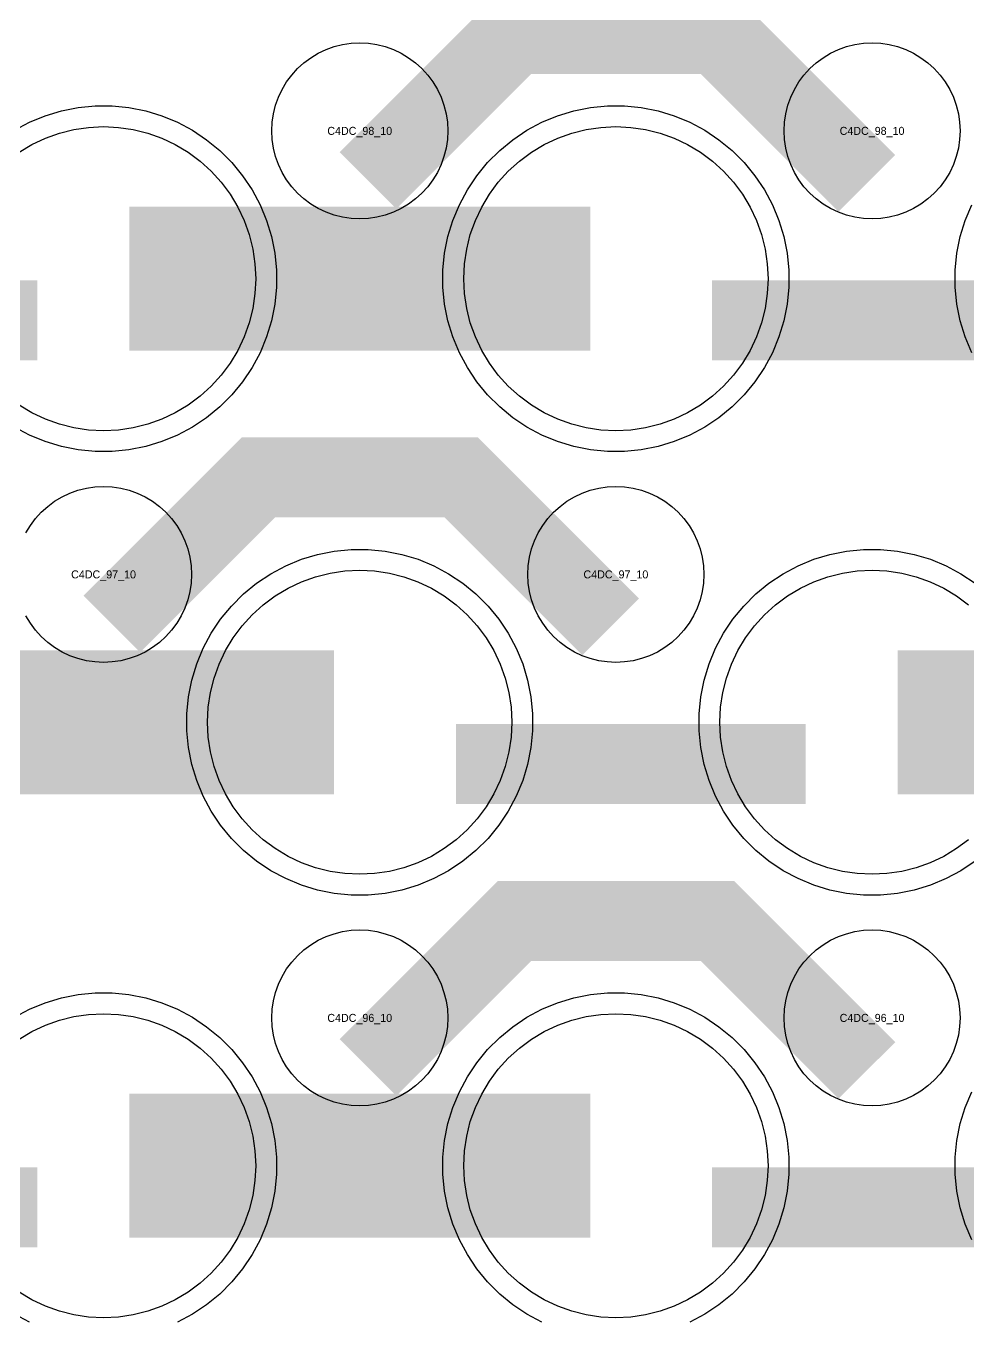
# Model space of a CAD drawing. Extents: x -11880 to 11880, y -14992 to 14992.
# Drawn here: x -8824.2 to -8530, y -1586 to -1181.3 of the extents above; entities that cross this region are included whole.
import ezdxf
from ezdxf.enums import TextEntityAlignment as Align

# ---------------------------------------------------------------- set-up
doc = ezdxf.new("R2010")
doc.units = 0
doc.header["$MEASUREMENT"] = 0
for name, color, linetype in [('GDS_775_DT_237', 138, 'CONTINUOUS'), ('RDL1_FS', 34, 'CONTINUOUS'), ('RDL_BS', 160, 'CONTINUOUS')]:
    doc.layers.add(name, color=color, linetype=linetype)

msp = doc.modelspace()

# ---------------------------------------------------------------- linework, layer by layer
at = {"layer": 'RDL1_FS'}
for points in [[(-8826.395, -1220.783), (-8822.395, -1218.385), (-8818.181, -1216.393), (-8813.791, -1214.821), (-8809.268, -1213.689), (-8804.657, -1213.005), (-8800, -1212.776), (-8795.343, -1213.005), (-8790.732, -1213.689), (-8786.209, -1214.821), (-8781.819, -1216.393), (-8777.605, -1218.385), (-8773.605, -1220.783), (-8769.86, -1223.561), (-8766.406, -1226.691), (-8763.276, -1230.145), (-8760.498, -1233.89), (-8758.1, -1237.89), (-8756.108, -1242.104), (-8754.536, -1246.494), (-8753.404, -1251.017), (-8752.72, -1255.628), (-8752.491, -1260.285), (-8752.72, -1264.942), (-8753.404, -1269.553), (-8754.536, -1274.076), (-8756.108, -1278.466), (-8758.1, -1282.68), (-8760.498, -1286.68), (-8763.276, -1290.425), (-8766.406, -1293.879), (-8769.86, -1297.009), (-8773.605, -1299.787), (-8777.605, -1302.185), (-8781.819, -1304.177), (-8786.209, -1305.749), (-8790.732, -1306.881), (-8795.343, -1307.565), (-8800, -1307.794), (-8804.657, -1307.565), (-8809.268, -1306.881), (-8813.791, -1305.749), (-8818.181, -1304.177), (-8822.395, -1302.185), (-8826.395, -1299.787)], [(-8529.86, -1435.574), (-8533.605, -1438.352), (-8537.605, -1440.75), (-8541.819, -1442.742), (-8546.209, -1444.314), (-8550.732, -1445.446), (-8555.343, -1446.13), (-8560, -1446.359), (-8564.657, -1446.13), (-8569.268, -1445.446), (-8573.791, -1444.314), (-8578.181, -1442.742), (-8582.395, -1440.75), (-8586.395, -1438.352), (-8590.14, -1435.574), (-8593.594, -1432.444), (-8596.724, -1428.99), (-8599.502, -1425.245), (-8601.9, -1421.245), (-8603.892, -1417.031), (-8605.464, -1412.641), (-8606.596, -1408.118), (-8607.28, -1403.507), (-8607.509, -1398.85), (-8607.28, -1394.193), (-8606.596, -1389.582), (-8605.464, -1385.059), (-8603.892, -1380.669), (-8601.9, -1376.455), (-8599.502, -1372.455), (-8596.724, -1368.71), (-8593.594, -1365.256), (-8590.14, -1362.126), (-8586.395, -1359.348), (-8582.395, -1356.95), (-8578.181, -1354.958), (-8573.791, -1353.386), (-8569.268, -1352.254), (-8564.657, -1351.57), (-8560, -1351.341), (-8555.343, -1351.57), (-8550.732, -1352.254), (-8546.209, -1353.386), (-8541.819, -1354.958), (-8537.605, -1356.95), (-8533.605, -1359.348), (-8529.86, -1362.126)], [(-8826.395, -1497.913), (-8822.395, -1495.515), (-8818.181, -1493.523), (-8813.791, -1491.951), (-8809.268, -1490.819), (-8804.657, -1490.135), (-8800, -1489.906), (-8795.343, -1490.135), (-8790.732, -1490.819), (-8786.209, -1491.951), (-8781.819, -1493.523), (-8777.605, -1495.515), (-8773.605, -1497.913), (-8769.86, -1500.691), (-8766.406, -1503.821), (-8763.276, -1507.275), (-8760.498, -1511.02), (-8758.1, -1515.02), (-8756.108, -1519.234), (-8754.536, -1523.624), (-8753.404, -1528.147), (-8752.72, -1532.758), (-8752.491, -1537.415), (-8752.72, -1542.072), (-8753.404, -1546.683), (-8754.536, -1551.206), (-8756.108, -1555.596), (-8758.1, -1559.81), (-8760.498, -1563.81), (-8763.276, -1567.555), (-8766.406, -1571.009), (-8769.86, -1574.139), (-8773.605, -1576.917), (-8777.605, -1579.315), (-8781.819, -1581.307), (-8786.209, -1582.879), (-8790.732, -1584.011), (-8795.343, -1584.695), (-8800, -1584.924), (-8804.657, -1584.695), (-8809.268, -1584.011), (-8813.791, -1582.879), (-8818.181, -1581.307), (-8822.395, -1579.315), (-8826.395, -1576.917)]]:
    msp.add_lwpolyline(points, dxfattribs=at)
for points in [[(-8640, -1307.794), (-8644.657, -1307.565), (-8649.268, -1306.881), (-8653.791, -1305.749), (-8658.181, -1304.177), (-8662.395, -1302.185), (-8666.395, -1299.787), (-8670.14, -1297.009), (-8673.594, -1293.879), (-8676.724, -1290.425), (-8679.502, -1286.68), (-8681.9, -1282.68), (-8683.892, -1278.466), (-8685.464, -1274.076), (-8686.596, -1269.553), (-8687.28, -1264.942), (-8687.509, -1260.285), (-8687.28, -1255.628), (-8686.596, -1251.017), (-8685.464, -1246.494), (-8683.892, -1242.104), (-8681.9, -1237.89), (-8679.502, -1233.89), (-8676.724, -1230.145), (-8673.594, -1226.691), (-8670.14, -1223.561), (-8666.395, -1220.783), (-8662.395, -1218.385), (-8658.181, -1216.393), (-8653.791, -1214.821), (-8649.268, -1213.689), (-8644.657, -1213.005), (-8640, -1212.776), (-8635.343, -1213.005), (-8630.732, -1213.689), (-8626.209, -1214.821), (-8621.819, -1216.393), (-8617.605, -1218.385), (-8613.605, -1220.783), (-8609.86, -1223.561), (-8606.406, -1226.691), (-8603.276, -1230.145), (-8600.498, -1233.89), (-8598.1, -1237.89), (-8596.108, -1242.104), (-8594.536, -1246.494), (-8593.404, -1251.017), (-8592.72, -1255.628), (-8592.491, -1260.285), (-8592.72, -1264.942), (-8593.404, -1269.553), (-8594.536, -1274.076), (-8596.108, -1278.466), (-8598.1, -1282.68), (-8600.498, -1286.68), (-8603.276, -1290.425), (-8606.406, -1293.879), (-8609.86, -1297.009), (-8613.605, -1299.787), (-8617.605, -1302.185), (-8621.819, -1304.177), (-8626.209, -1305.749), (-8630.732, -1306.881), (-8635.343, -1307.565)], [(-8720, -1446.359), (-8724.657, -1446.13), (-8729.268, -1445.446), (-8733.791, -1444.314), (-8738.181, -1442.742), (-8742.395, -1440.75), (-8746.395, -1438.352), (-8750.14, -1435.574), (-8753.594, -1432.444), (-8756.724, -1428.99), (-8759.502, -1425.245), (-8761.9, -1421.245), (-8763.892, -1417.031), (-8765.464, -1412.641), (-8766.596, -1408.118), (-8767.28, -1403.507), (-8767.509, -1398.85), (-8767.28, -1394.193), (-8766.596, -1389.582), (-8765.464, -1385.059), (-8763.892, -1380.669), (-8761.9, -1376.455), (-8759.502, -1372.455), (-8756.724, -1368.71), (-8753.594, -1365.256), (-8750.14, -1362.126), (-8746.395, -1359.348), (-8742.395, -1356.95), (-8738.181, -1354.958), (-8733.791, -1353.386), (-8729.268, -1352.254), (-8724.657, -1351.57), (-8720, -1351.341), (-8715.343, -1351.57), (-8710.732, -1352.254), (-8706.209, -1353.386), (-8701.819, -1354.958), (-8697.605, -1356.95), (-8693.605, -1359.348), (-8689.86, -1362.126), (-8686.406, -1365.256), (-8683.276, -1368.71), (-8680.498, -1372.455), (-8678.1, -1376.455), (-8676.108, -1380.669), (-8674.536, -1385.059), (-8673.404, -1389.582), (-8672.72, -1394.193), (-8672.491, -1398.85), (-8672.72, -1403.507), (-8673.404, -1408.118), (-8674.536, -1412.641), (-8676.108, -1417.031), (-8678.1, -1421.245), (-8680.498, -1425.245), (-8683.276, -1428.99), (-8686.406, -1432.444), (-8689.86, -1435.574), (-8693.605, -1438.352), (-8697.605, -1440.75), (-8701.819, -1442.742), (-8706.209, -1444.314), (-8710.732, -1445.446), (-8715.343, -1446.13)], [(-8640, -1584.924), (-8644.657, -1584.695), (-8649.268, -1584.011), (-8653.791, -1582.879), (-8658.181, -1581.307), (-8662.395, -1579.315), (-8666.395, -1576.917), (-8670.14, -1574.139), (-8673.594, -1571.009), (-8676.724, -1567.555), (-8679.502, -1563.81), (-8681.9, -1559.81), (-8683.892, -1555.596), (-8685.464, -1551.206), (-8686.596, -1546.683), (-8687.28, -1542.072), (-8687.509, -1537.415), (-8687.28, -1532.758), (-8686.596, -1528.147), (-8685.464, -1523.624), (-8683.892, -1519.234), (-8681.9, -1515.02), (-8679.502, -1511.02), (-8676.724, -1507.275), (-8673.594, -1503.821), (-8670.14, -1500.691), (-8666.395, -1497.913), (-8662.395, -1495.515), (-8658.181, -1493.523), (-8653.791, -1491.951), (-8649.268, -1490.819), (-8644.657, -1490.135), (-8640, -1489.906), (-8635.343, -1490.135), (-8630.732, -1490.819), (-8626.209, -1491.951), (-8621.819, -1493.523), (-8617.605, -1495.515), (-8613.605, -1497.913), (-8609.86, -1500.691), (-8606.406, -1503.821), (-8603.276, -1507.275), (-8600.498, -1511.02), (-8598.1, -1515.02), (-8596.108, -1519.234), (-8594.536, -1523.624), (-8593.404, -1528.147), (-8592.72, -1532.758), (-8592.491, -1537.415), (-8592.72, -1542.072), (-8593.404, -1546.683), (-8594.536, -1551.206), (-8596.108, -1555.596), (-8598.1, -1559.81), (-8600.498, -1563.81), (-8603.276, -1567.555), (-8606.406, -1571.009), (-8609.86, -1574.139), (-8613.605, -1576.917), (-8617.605, -1579.315), (-8621.819, -1581.307), (-8626.209, -1582.879), (-8630.732, -1584.011), (-8635.343, -1584.695)]]:
    msp.add_lwpolyline(points, close=True, dxfattribs=at)
for points in [[(-8791.998, -1260.285, 45, 45, 0), (-8719.998, -1260.285, 45, 45, 0)], [(-8719.998, -1260.285, 45, 45, 0), (-8647.998, -1260.285, 45, 45, 0)], [(-8871.998, -1398.85, 45, 45, 0), (-8799.998, -1398.85, 45, 45, 0)], [(-8799.998, -1398.85, 45, 45, 0), (-8727.998, -1398.85, 45, 45, 0)], [(-8551.998, -1398.85, 45, 45, 0), (-8479.998, -1398.85, 45, 45, 0)], [(-8791.998, -1537.415, 45, 45, 0), (-8719.998, -1537.415, 45, 45, 0)], [(-8719.998, -1537.415, 45, 45, 0), (-8647.998, -1537.415, 45, 45, 0)]]:
    msp.add_lwpolyline(points, format="xyseb", dxfattribs=at)
at = {"layer": 'RDL_BS'}
for points in [[(-8717.438, -1229.599, 25, 25, 0), (-8671.623, -1183.784, 25, 25, 0), (-8638.07, -1183.784, 25, 25, 0)], [(-8561.599, -1230.498, 25, 25, 0), (-8608.313, -1183.784, 25, 25, 0), (-8638.071, -1183.784, 25, 25, 0)], [(-8929.984, -1273.298, 25, 25, 0), (-8820.719, -1273.298, 25, 25, 0)], [(-8609.984, -1273.298, 25, 25, 0), (-8500.719, -1273.298, 25, 25, 0)], [(-8797.438, -1368.164, 25, 25, 0), (-8751.623, -1322.349, 25, 25, 0), (-8718.07, -1322.349, 25, 25, 0)], [(-8641.599, -1369.063, 25, 25, 0), (-8688.313, -1322.349, 25, 25, 0), (-8718.071, -1322.349, 25, 25, 0)], [(-8689.984, -1411.863, 25, 25, 0), (-8580.719, -1411.863, 25, 25, 0)], [(-8717.438, -1506.729, 25, 25, 0), (-8671.623, -1460.914, 25, 25, 0), (-8638.07, -1460.914, 25, 25, 0)], [(-8561.599, -1507.628, 25, 25, 0), (-8608.313, -1460.914, 25, 25, 0), (-8638.071, -1460.914, 25, 25, 0)], [(-8929.984, -1550.428, 25, 25, 0), (-8820.719, -1550.428, 25, 25, 0)], [(-8609.984, -1550.428, 25, 25, 0), (-8500.719, -1550.428, 25, 25, 0)]]:
    msp.add_lwpolyline(points, format="xyseb", dxfattribs=at)
for points in [[(-8720, -1241.591), (-8722.693, -1241.459), (-8725.365, -1241.063), (-8727.984, -1240.406), (-8730.519, -1239.499), (-8732.956, -1238.347), (-8735.28, -1236.954), (-8737.443, -1235.351), (-8739.442, -1233.539), (-8741.254, -1231.54), (-8742.857, -1229.377), (-8744.25, -1227.053), (-8745.402, -1224.616), (-8746.309, -1222.081), (-8746.966, -1219.462), (-8747.362, -1216.79), (-8747.494, -1214.097), (-8747.362, -1211.404), (-8746.966, -1208.732), (-8746.309, -1206.113), (-8745.402, -1203.578), (-8744.25, -1201.141), (-8742.857, -1198.817), (-8741.254, -1196.654), (-8739.442, -1194.655), (-8737.443, -1192.843), (-8735.28, -1191.24), (-8732.956, -1189.847), (-8730.519, -1188.695), (-8727.984, -1187.788), (-8725.365, -1187.131), (-8722.693, -1186.735), (-8720, -1186.603), (-8717.307, -1186.735), (-8714.635, -1187.131), (-8712.016, -1187.788), (-8709.481, -1188.695), (-8707.044, -1189.847), (-8704.72, -1191.24), (-8702.557, -1192.843), (-8700.558, -1194.655), (-8698.746, -1196.654), (-8697.143, -1198.817), (-8695.75, -1201.141), (-8694.598, -1203.578), (-8693.691, -1206.113), (-8693.034, -1208.732), (-8692.638, -1211.404), (-8692.506, -1214.097), (-8692.638, -1216.79), (-8693.034, -1219.462), (-8693.691, -1222.081), (-8694.598, -1224.616), (-8695.75, -1227.053), (-8697.143, -1229.377), (-8698.746, -1231.54), (-8700.558, -1233.539), (-8702.557, -1235.351), (-8704.72, -1236.954), (-8707.044, -1238.347), (-8709.481, -1239.499), (-8712.016, -1240.406), (-8714.635, -1241.063), (-8717.307, -1241.459)], [(-8560, -1241.591), (-8562.693, -1241.459), (-8565.365, -1241.063), (-8567.984, -1240.406), (-8570.519, -1239.499), (-8572.956, -1238.347), (-8575.28, -1236.954), (-8577.443, -1235.351), (-8579.442, -1233.539), (-8581.254, -1231.54), (-8582.857, -1229.377), (-8584.25, -1227.053), (-8585.402, -1224.616), (-8586.309, -1222.081), (-8586.966, -1219.462), (-8587.362, -1216.79), (-8587.494, -1214.097), (-8587.362, -1211.404), (-8586.966, -1208.732), (-8586.309, -1206.113), (-8585.402, -1203.578), (-8584.25, -1201.141), (-8582.857, -1198.817), (-8581.254, -1196.654), (-8579.442, -1194.655), (-8577.443, -1192.843), (-8575.28, -1191.24), (-8572.956, -1189.847), (-8570.519, -1188.695), (-8567.984, -1187.788), (-8565.365, -1187.131), (-8562.693, -1186.735), (-8560, -1186.603), (-8557.307, -1186.735), (-8554.635, -1187.131), (-8552.016, -1187.788), (-8549.481, -1188.695), (-8547.044, -1189.847), (-8544.72, -1191.24), (-8542.557, -1192.843), (-8540.558, -1194.655), (-8538.746, -1196.654), (-8537.143, -1198.817), (-8535.75, -1201.141), (-8534.598, -1203.578), (-8533.691, -1206.113), (-8533.034, -1208.732), (-8532.638, -1211.404), (-8532.506, -1214.097), (-8532.638, -1216.79), (-8533.034, -1219.462), (-8533.691, -1222.081), (-8534.598, -1224.616), (-8535.75, -1227.053), (-8537.143, -1229.377), (-8538.746, -1231.54), (-8540.558, -1233.539), (-8542.557, -1235.351), (-8544.72, -1236.954), (-8547.044, -1238.347), (-8549.481, -1239.499), (-8552.016, -1240.406), (-8554.635, -1241.063), (-8557.307, -1241.459)], [(-8642.644, -1314.285), (-8647.938, -1313.768), (-8653.165, -1312.722), (-8658.205, -1311.191), (-8663.115, -1309.16), (-8667.777, -1306.668), (-8672.191, -1303.721), (-8676.292, -1300.359), (-8680.074, -1296.577), (-8683.436, -1292.476), (-8686.383, -1288.062), (-8688.875, -1283.4), (-8690.906, -1278.49), (-8692.437, -1273.45), (-8693.483, -1268.223), (-8694, -1262.929), (-8694, -1257.641), (-8693.483, -1252.347), (-8692.437, -1247.12), (-8690.906, -1242.08), (-8688.875, -1237.17), (-8686.383, -1232.508), (-8683.436, -1228.094), (-8680.074, -1223.993), (-8676.292, -1220.211), (-8672.191, -1216.849), (-8667.777, -1213.902), (-8663.115, -1211.41), (-8658.205, -1209.379), (-8653.165, -1207.848), (-8647.938, -1206.802), (-8642.644, -1206.285), (-8637.356, -1206.285), (-8632.062, -1206.802), (-8626.835, -1207.848), (-8621.795, -1209.379), (-8616.885, -1211.41), (-8612.223, -1213.902), (-8607.809, -1216.849), (-8603.708, -1220.211), (-8599.926, -1223.993), (-8596.564, -1228.094), (-8593.617, -1232.508), (-8591.125, -1237.17), (-8589.094, -1242.08), (-8587.563, -1247.12), (-8586.517, -1252.347), (-8586, -1257.641), (-8586, -1262.929), (-8586.517, -1268.223), (-8587.563, -1273.45), (-8589.094, -1278.49), (-8591.125, -1283.4), (-8593.617, -1288.062), (-8596.564, -1292.476), (-8599.926, -1296.577), (-8603.708, -1300.359), (-8607.809, -1303.721), (-8612.223, -1306.668), (-8616.885, -1309.16), (-8621.795, -1311.191), (-8626.835, -1312.722), (-8632.062, -1313.768), (-8637.356, -1314.285)], [(-8640, -1380.156), (-8642.693, -1380.024), (-8645.365, -1379.628), (-8647.984, -1378.971), (-8650.519, -1378.064), (-8652.956, -1376.912), (-8655.28, -1375.519), (-8657.443, -1373.916), (-8659.442, -1372.104), (-8661.254, -1370.105), (-8662.857, -1367.942), (-8664.25, -1365.618), (-8665.402, -1363.181), (-8666.309, -1360.646), (-8666.966, -1358.027), (-8667.362, -1355.355), (-8667.494, -1352.662), (-8667.362, -1349.969), (-8666.966, -1347.297), (-8666.309, -1344.678), (-8665.402, -1342.143), (-8664.25, -1339.706), (-8662.857, -1337.382), (-8661.254, -1335.219), (-8659.442, -1333.22), (-8657.443, -1331.408), (-8655.28, -1329.805), (-8652.956, -1328.412), (-8650.519, -1327.26), (-8647.984, -1326.353), (-8645.365, -1325.696), (-8642.693, -1325.3), (-8640, -1325.168), (-8637.307, -1325.3), (-8634.635, -1325.696), (-8632.016, -1326.353), (-8629.481, -1327.26), (-8627.044, -1328.412), (-8624.72, -1329.805), (-8622.557, -1331.408), (-8620.558, -1333.22), (-8618.746, -1335.219), (-8617.143, -1337.382), (-8615.75, -1339.706), (-8614.598, -1342.143), (-8613.691, -1344.678), (-8613.034, -1347.297), (-8612.638, -1349.969), (-8612.506, -1352.662), (-8612.638, -1355.355), (-8613.034, -1358.027), (-8613.691, -1360.646), (-8614.598, -1363.181), (-8615.75, -1365.618), (-8617.143, -1367.942), (-8618.746, -1370.105), (-8620.558, -1372.104), (-8622.557, -1373.916), (-8624.72, -1375.519), (-8627.044, -1376.912), (-8629.481, -1378.064), (-8632.016, -1378.971), (-8634.635, -1379.628), (-8637.307, -1380.024)], [(-8722.644, -1452.85), (-8727.938, -1452.333), (-8733.165, -1451.287), (-8738.205, -1449.756), (-8743.115, -1447.725), (-8747.777, -1445.233), (-8752.191, -1442.286), (-8756.292, -1438.924), (-8760.074, -1435.142), (-8763.436, -1431.041), (-8766.383, -1426.627), (-8768.875, -1421.965), (-8770.906, -1417.055), (-8772.437, -1412.015), (-8773.483, -1406.788), (-8774, -1401.494), (-8774, -1396.206), (-8773.483, -1390.912), (-8772.437, -1385.685), (-8770.906, -1380.645), (-8768.875, -1375.735), (-8766.383, -1371.073), (-8763.436, -1366.659), (-8760.074, -1362.558), (-8756.292, -1358.776), (-8752.191, -1355.414), (-8747.777, -1352.467), (-8743.115, -1349.975), (-8738.205, -1347.944), (-8733.165, -1346.413), (-8727.938, -1345.367), (-8722.644, -1344.85), (-8717.356, -1344.85), (-8712.062, -1345.367), (-8706.835, -1346.413), (-8701.795, -1347.944), (-8696.885, -1349.975), (-8692.223, -1352.467), (-8687.809, -1355.414), (-8683.708, -1358.776), (-8679.926, -1362.558), (-8676.564, -1366.659), (-8673.617, -1371.073), (-8671.125, -1375.735), (-8669.094, -1380.645), (-8667.563, -1385.685), (-8666.517, -1390.912), (-8666, -1396.206), (-8666, -1401.494), (-8666.517, -1406.788), (-8667.563, -1412.015), (-8669.094, -1417.055), (-8671.125, -1421.965), (-8673.617, -1426.627), (-8676.564, -1431.041), (-8679.926, -1435.142), (-8683.708, -1438.924), (-8687.809, -1442.286), (-8692.223, -1445.233), (-8696.885, -1447.725), (-8701.795, -1449.756), (-8706.835, -1451.287), (-8712.062, -1452.333), (-8717.356, -1452.85)], [(-8720, -1518.721), (-8722.693, -1518.589), (-8725.365, -1518.193), (-8727.984, -1517.536), (-8730.519, -1516.629), (-8732.956, -1515.477), (-8735.28, -1514.084), (-8737.443, -1512.481), (-8739.442, -1510.669), (-8741.254, -1508.67), (-8742.857, -1506.507), (-8744.25, -1504.183), (-8745.402, -1501.746), (-8746.309, -1499.211), (-8746.966, -1496.592), (-8747.362, -1493.92), (-8747.494, -1491.227), (-8747.362, -1488.534), (-8746.966, -1485.862), (-8746.309, -1483.243), (-8745.402, -1480.708), (-8744.25, -1478.271), (-8742.857, -1475.947), (-8741.254, -1473.784), (-8739.442, -1471.785), (-8737.443, -1469.973), (-8735.28, -1468.37), (-8732.956, -1466.977), (-8730.519, -1465.825), (-8727.984, -1464.918), (-8725.365, -1464.261), (-8722.693, -1463.865), (-8720, -1463.733), (-8717.307, -1463.865), (-8714.635, -1464.261), (-8712.016, -1464.918), (-8709.481, -1465.825), (-8707.044, -1466.977), (-8704.72, -1468.37), (-8702.557, -1469.973), (-8700.558, -1471.785), (-8698.746, -1473.784), (-8697.143, -1475.947), (-8695.75, -1478.271), (-8694.598, -1480.708), (-8693.691, -1483.243), (-8693.034, -1485.862), (-8692.638, -1488.534), (-8692.506, -1491.227), (-8692.638, -1493.92), (-8693.034, -1496.592), (-8693.691, -1499.211), (-8694.598, -1501.746), (-8695.75, -1504.183), (-8697.143, -1506.507), (-8698.746, -1508.67), (-8700.558, -1510.669), (-8702.557, -1512.481), (-8704.72, -1514.084), (-8707.044, -1515.477), (-8709.481, -1516.629), (-8712.016, -1517.536), (-8714.635, -1518.193), (-8717.307, -1518.589)], [(-8560, -1518.721), (-8562.693, -1518.589), (-8565.365, -1518.193), (-8567.984, -1517.536), (-8570.519, -1516.629), (-8572.956, -1515.477), (-8575.28, -1514.084), (-8577.443, -1512.481), (-8579.442, -1510.669), (-8581.254, -1508.67), (-8582.857, -1506.507), (-8584.25, -1504.183), (-8585.402, -1501.746), (-8586.309, -1499.211), (-8586.966, -1496.592), (-8587.362, -1493.92), (-8587.494, -1491.227), (-8587.362, -1488.534), (-8586.966, -1485.862), (-8586.309, -1483.243), (-8585.402, -1480.708), (-8584.25, -1478.271), (-8582.857, -1475.947), (-8581.254, -1473.784), (-8579.442, -1471.785), (-8577.443, -1469.973), (-8575.28, -1468.37), (-8572.956, -1466.977), (-8570.519, -1465.825), (-8567.984, -1464.918), (-8565.365, -1464.261), (-8562.693, -1463.865), (-8560, -1463.733), (-8557.307, -1463.865), (-8554.635, -1464.261), (-8552.016, -1464.918), (-8549.481, -1465.825), (-8547.044, -1466.977), (-8544.72, -1468.37), (-8542.557, -1469.973), (-8540.558, -1471.785), (-8538.746, -1473.784), (-8537.143, -1475.947), (-8535.75, -1478.271), (-8534.598, -1480.708), (-8533.691, -1483.243), (-8533.034, -1485.862), (-8532.638, -1488.534), (-8532.506, -1491.227), (-8532.638, -1493.92), (-8533.034, -1496.592), (-8533.691, -1499.211), (-8534.598, -1501.746), (-8535.75, -1504.183), (-8537.143, -1506.507), (-8538.746, -1508.67), (-8540.558, -1510.669), (-8542.557, -1512.481), (-8544.72, -1514.084), (-8547.044, -1515.477), (-8549.481, -1516.629), (-8552.016, -1517.536), (-8554.635, -1518.193), (-8557.307, -1518.589)]]:
    msp.add_lwpolyline(points, close=True, dxfattribs=at)
for points in [[(-8827.777, -1213.902), (-8823.115, -1211.41), (-8818.205, -1209.379), (-8813.165, -1207.848), (-8807.938, -1206.802), (-8802.644, -1206.285), (-8797.356, -1206.285), (-8792.062, -1206.802), (-8786.835, -1207.848), (-8781.795, -1209.379), (-8776.885, -1211.41), (-8772.223, -1213.902), (-8767.809, -1216.849), (-8763.708, -1220.211), (-8759.926, -1223.993), (-8756.564, -1228.094), (-8753.617, -1232.508), (-8751.125, -1237.17), (-8749.094, -1242.08), (-8747.563, -1247.12), (-8746.517, -1252.347), (-8746, -1257.641), (-8746, -1262.929), (-8746.517, -1268.223), (-8747.563, -1273.45), (-8749.094, -1278.49), (-8751.125, -1283.4), (-8753.617, -1288.062), (-8756.564, -1292.476), (-8759.926, -1296.577), (-8763.708, -1300.359), (-8767.809, -1303.721), (-8772.223, -1306.668), (-8776.885, -1309.16), (-8781.795, -1311.191), (-8786.835, -1312.722), (-8792.062, -1313.768), (-8797.356, -1314.285), (-8802.644, -1314.285), (-8807.938, -1313.768), (-8813.165, -1312.722), (-8818.205, -1311.191), (-8823.115, -1309.16), (-8827.777, -1306.668)], [(-8528.875, -1283.4), (-8530.906, -1278.49), (-8532.437, -1273.45), (-8533.483, -1268.223), (-8534, -1262.929), (-8534, -1257.641), (-8533.483, -1252.347), (-8532.437, -1247.12), (-8530.906, -1242.08), (-8528.875, -1237.17)], [(-8824.25, -1339.706), (-8822.857, -1337.382), (-8821.254, -1335.219), (-8819.442, -1333.22), (-8817.443, -1331.408), (-8815.28, -1329.805), (-8812.956, -1328.412), (-8810.519, -1327.26), (-8807.984, -1326.353), (-8805.365, -1325.696), (-8802.693, -1325.3), (-8800, -1325.168), (-8797.307, -1325.3), (-8794.635, -1325.696), (-8792.016, -1326.353), (-8789.481, -1327.26), (-8787.044, -1328.412), (-8784.72, -1329.805), (-8782.557, -1331.408), (-8780.558, -1333.22), (-8778.746, -1335.219), (-8777.143, -1337.382), (-8775.75, -1339.706), (-8774.598, -1342.143), (-8773.691, -1344.678), (-8773.034, -1347.297), (-8772.638, -1349.969), (-8772.506, -1352.662), (-8772.638, -1355.355), (-8773.034, -1358.027), (-8773.691, -1360.646), (-8774.598, -1363.181), (-8775.75, -1365.618), (-8777.143, -1367.942), (-8778.746, -1370.105), (-8780.558, -1372.104), (-8782.557, -1373.916), (-8784.72, -1375.519), (-8787.044, -1376.912), (-8789.481, -1378.064), (-8792.016, -1378.971), (-8794.635, -1379.628), (-8797.307, -1380.024), (-8800, -1380.156), (-8802.693, -1380.024), (-8805.365, -1379.628), (-8807.984, -1378.971), (-8810.519, -1378.064), (-8812.956, -1376.912), (-8815.28, -1375.519), (-8817.443, -1373.916), (-8819.442, -1372.104), (-8821.254, -1370.105), (-8822.857, -1367.942), (-8824.25, -1365.618)], [(-8527.809, -1442.286), (-8532.223, -1445.233), (-8536.885, -1447.725), (-8541.795, -1449.756), (-8546.835, -1451.287), (-8552.062, -1452.333), (-8557.356, -1452.85), (-8562.644, -1452.85), (-8567.938, -1452.333), (-8573.165, -1451.287), (-8578.205, -1449.756), (-8583.115, -1447.725), (-8587.777, -1445.233), (-8592.191, -1442.286), (-8596.292, -1438.924), (-8600.074, -1435.142), (-8603.436, -1431.041), (-8606.383, -1426.627), (-8608.875, -1421.965), (-8610.906, -1417.055), (-8612.437, -1412.015), (-8613.483, -1406.788), (-8614, -1401.494), (-8614, -1396.206), (-8613.483, -1390.912), (-8612.437, -1385.685), (-8610.906, -1380.645), (-8608.875, -1375.735), (-8606.383, -1371.073), (-8603.436, -1366.659), (-8600.074, -1362.558), (-8596.292, -1358.776), (-8592.191, -1355.414), (-8587.777, -1352.467), (-8583.115, -1349.975), (-8578.205, -1347.944), (-8573.165, -1346.413), (-8567.938, -1345.367), (-8562.644, -1344.85), (-8557.356, -1344.85), (-8552.062, -1345.367), (-8546.835, -1346.413), (-8541.795, -1347.944), (-8536.885, -1349.975), (-8532.223, -1352.467), (-8527.809, -1355.414)], [(-8827.777, -1491.032), (-8823.115, -1488.54), (-8818.205, -1486.509), (-8813.165, -1484.978), (-8807.938, -1483.932), (-8802.644, -1483.415), (-8797.356, -1483.415), (-8792.062, -1483.932), (-8786.835, -1484.978), (-8781.795, -1486.509), (-8776.885, -1488.54), (-8772.223, -1491.032), (-8767.809, -1493.979), (-8763.708, -1497.341), (-8759.926, -1501.123), (-8756.564, -1505.224), (-8753.617, -1509.638), (-8751.125, -1514.3), (-8749.094, -1519.21), (-8747.563, -1524.25), (-8746.517, -1529.477), (-8746, -1534.771), (-8746, -1540.059), (-8746.517, -1545.353), (-8747.563, -1550.58), (-8749.094, -1555.62), (-8751.125, -1560.53), (-8753.617, -1565.192), (-8756.564, -1569.606), (-8759.926, -1573.707), (-8763.708, -1577.489), (-8767.809, -1580.851), (-8772.223, -1583.798), (-8776.885, -1586.29)], [(-8663.115, -1586.29), (-8667.777, -1583.798), (-8672.191, -1580.851), (-8676.292, -1577.489), (-8680.074, -1573.707), (-8683.436, -1569.606), (-8686.383, -1565.192), (-8688.875, -1560.53), (-8690.906, -1555.62), (-8692.437, -1550.58), (-8693.483, -1545.353), (-8694, -1540.059), (-8694, -1534.771), (-8693.483, -1529.477), (-8692.437, -1524.25), (-8690.906, -1519.21), (-8688.875, -1514.3), (-8686.383, -1509.638), (-8683.436, -1505.224), (-8680.074, -1501.123), (-8676.292, -1497.341), (-8672.191, -1493.979), (-8667.777, -1491.032), (-8663.115, -1488.54), (-8658.205, -1486.509), (-8653.165, -1484.978), (-8647.938, -1483.932), (-8642.644, -1483.415), (-8637.356, -1483.415), (-8632.062, -1483.932), (-8626.835, -1484.978), (-8621.795, -1486.509), (-8616.885, -1488.54), (-8612.223, -1491.032), (-8607.809, -1493.979), (-8603.708, -1497.341), (-8599.926, -1501.123), (-8596.564, -1505.224), (-8593.617, -1509.638), (-8591.125, -1514.3), (-8589.094, -1519.21), (-8587.563, -1524.25), (-8586.517, -1529.477), (-8586, -1534.771), (-8586, -1540.059), (-8586.517, -1545.353), (-8587.563, -1550.58), (-8589.094, -1555.62), (-8591.125, -1560.53), (-8593.617, -1565.192), (-8596.564, -1569.606), (-8599.926, -1573.707), (-8603.708, -1577.489), (-8607.809, -1580.851), (-8612.223, -1583.798), (-8616.885, -1586.29)], [(-8528.875, -1560.53), (-8530.906, -1555.62), (-8532.437, -1550.58), (-8533.483, -1545.353), (-8534, -1540.059), (-8534, -1534.771), (-8533.483, -1529.477), (-8532.437, -1524.25), (-8530.906, -1519.21), (-8528.875, -1514.3)], [(-8823.115, -1586.29), (-8827.777, -1583.798)]]:
    msp.add_lwpolyline(points, dxfattribs=at)

# ---------------------------------------------------------------- texts
at = {"layer": 'GDS_775_DT_237'}
for s, p in [('C4DC_98_10', (-8720, -1214.097)), ('C4DC_98_10', (-8720, -1214.097)), ('C4DC_98_10', (-8560, -1214.097)), ('C4DC_98_10', (-8560, -1214.097)), ('C4DC_97_10', (-8800, -1352.662)), ('C4DC_97_10', (-8800, -1352.662)), ('C4DC_97_10', (-8640, -1352.662)), ('C4DC_97_10', (-8640, -1352.662)), ('C4DC_96_10', (-8720, -1491.227)), ('C4DC_96_10', (-8720, -1491.227)), ('C4DC_96_10', (-8560, -1491.227)), ('C4DC_96_10', (-8560, -1491.227))]:
    msp.add_text(s, height=2.5, dxfattribs=at).set_placement(p, align=Align.MIDDLE_CENTER)

doc.saveas('drawing.dxf')
